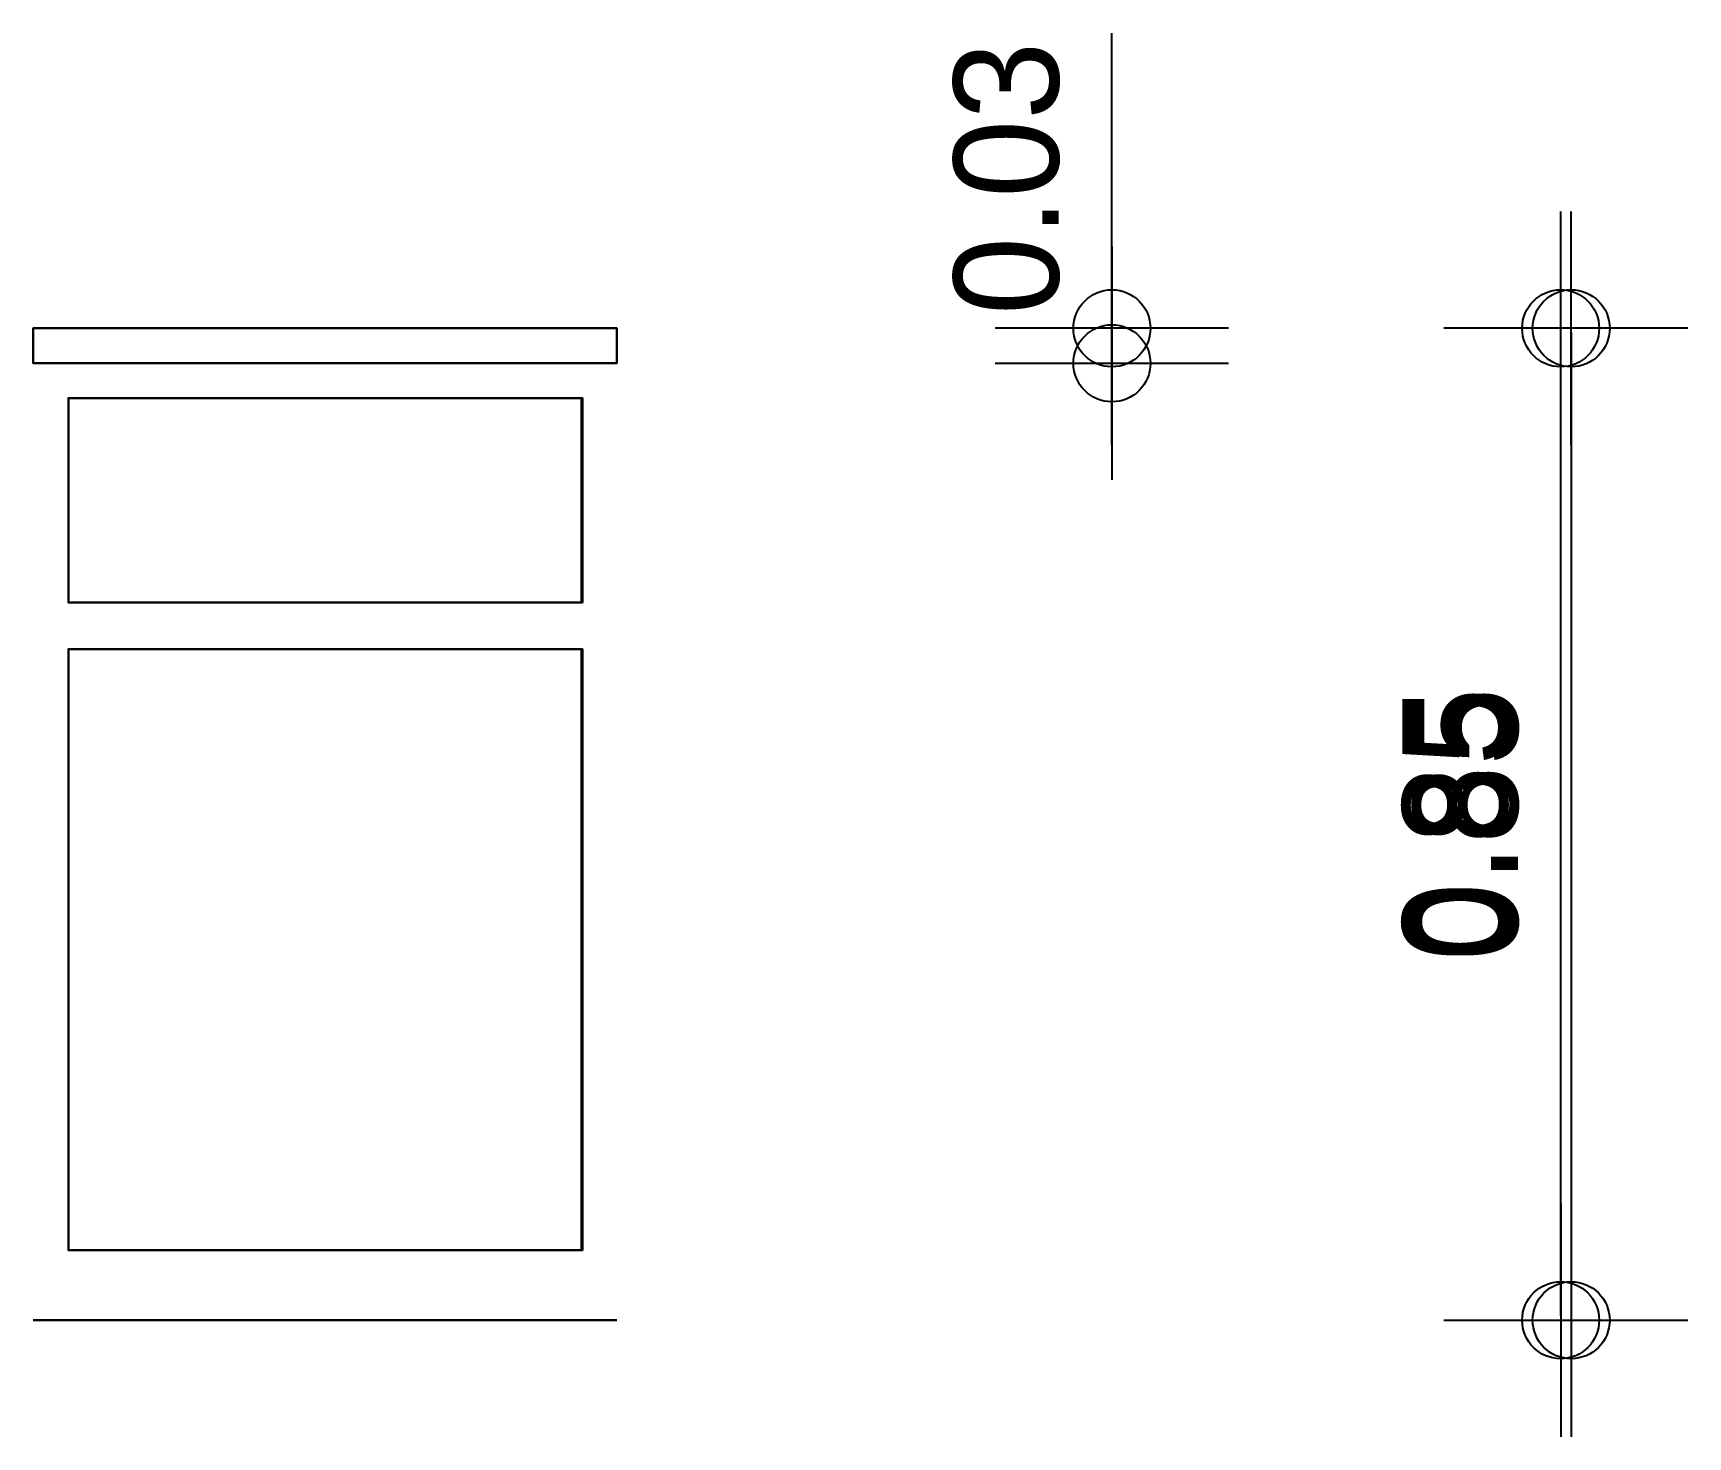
# Model space of a CAD drawing. Header units: metres. Extents: x -12 to 153, y -1 to 62.
# Drawn here: x -0.847 to 0.571, y 60.44 to 61.643 of the extents above; entities that cross this region are included whole.
import ezdxf

# ---------------------------------------------------------------- set-up
doc = ezdxf.new("R2010")
doc.units = ezdxf.units.M
doc.header["$LTSCALE"] = 0.018
for name, color, linetype in [('3DFLOOR', 3, 'Continuous'), ('DIMBLK', 3, 'Continuous'), ('FLOOR', 3, 'Continuous'), ('LAYER-ON', 4, 'Continuous')]:
    doc.layers.add(name, color=color, linetype=linetype)
doc.styles.get("Standard").update_dxf_attribs({"font": 'ugtxt.shx'})
doc.dimstyles.new('CADWDOT', dxfattribs={"dimscale": 0.05, "dimtxt": 1.8, "dimasz": 0.08, "dimexe": 2, "dimexo": 0, "dimgap": 0.09, "dimtad": 0, "dimrnd": 0.001, "dimzin": 0, "dimdsep": 46, "dimtxsty": 'Standard', "dimblk": 'ARTDIM', "dimblk1": 'ARTDIM', "dimblk2": 'ARTDIM', "dimsah": 1, "dimcen": 0.09, "dimdle": 0.05, "dimse1": 1, "dimse2": 1, "dimadec": 0, "dimazin": 0, "dimtfac": 1, "dimtdec": 4, "dimtmove": 0, "dimatfit": 3, "dimldrblk": 'ARTDIM', "dimfxl": 0, "dimtvp": 0.9999, "dimtolj": 1, "dimtzin": 0, "dimarcsym": 0})

# ---------------------------------------------------------------- blocks, each defined once
blk = doc.blocks.new('*U108', base_point=(-3.9402, 57.8957))
at = {"layer": '3DFLOOR', "color": 239}
for p, q in [((-3.9402, 57.8957), (-4.4402, 57.8957)), ((-4.4402, 57.8957), (-4.4402, 57.2957)), ((-3.9402, 57.3132), (-3.9402, 57.8957)), ((-4.4402, 57.2957), (-3.9402, 57.3132))]:
    blk.add_line(p, q, dxfattribs=at)
at = {"layer": 'FLOOR'}
for p, q in [((-3.9402, 57.8957), (-4.4402, 57.8957)), ((-4.4402, 57.8957), (-4.4402, 57.2957)), ((-3.9402, 57.3132), (-3.9402, 57.8957)), ((-4.4402, 57.2957), (-3.9402, 57.3132))]:
    blk.add_line(p, q, dxfattribs=at)
at = {"layer": '3DFLOOR', "color": 239}
mesh = blk.add_polyface(dxfattribs=at)
corners = [(-3.9402, 57.8957, 0.82), (-4.4402, 57.8957, 0.82), (-4.4402, 57.2657, 0.82), (-3.9402, 57.2832, 0.82), (-3.9402, 57.8957, 0.85), (-4.4402, 57.8957, 0.85), (-4.4402, 57.2657, 0.85), (-3.9402, 57.2832, 0.85)]
mesh.append_faces([[corners[k] for k in face] for face in [(0, 1, 2, 3), (0, 4, 5, 1), (1, 5, 6, 2), (2, 6, 7, 3), (3, 7, 4, 0), (4, 5, 6, 7)]], dxfattribs={"color": 225})
mesh = blk.add_polyface(dxfattribs=at)
corners = [(-3.9702, 57.3122, 0.06), (-4.4102, 57.2968, 0.06), (-4.4102, 57.2968, 0.575), (-3.9702, 57.3122, 0.575), (-3.9696, 57.2972, 0.06), (-4.4097, 57.2818, 0.06), (-4.4097, 57.2818, 0.575), (-3.9696, 57.2972, 0.575)]
mesh.append_faces([[corners[k] for k in face] for face in [(0, 1, 5, 4), (1, 5, 6, 2), (2, 6, 7, 3), (3, 7, 4, 0), (4, 5, 6, 7)]], dxfattribs={"color": 235})
mesh = blk.add_polyface(dxfattribs=at)
corners = [(-3.9702, 57.3122, 0.615), (-4.4102, 57.2968, 0.615), (-4.4102, 57.2968, 0.79), (-3.9702, 57.3122, 0.79), (-3.9696, 57.2972, 0.615), (-4.4097, 57.2818, 0.615), (-4.4097, 57.2818, 0.79), (-3.9696, 57.2972, 0.79)]
mesh.append_faces([[corners[k] for k in face] for face in [(0, 1, 5, 4), (1, 5, 6, 2), (2, 6, 7, 3), (3, 7, 4, 0), (4, 5, 6, 7)]], dxfattribs={"color": 235})
blk = doc.blocks.new('ARTDIM')
at = {"layer": 'DIMBLK'}
for p, q in [((0, -24.9975), (0, 24.9975)), ((-24.9975, 0), (24.9975, 0))]:
    blk.add_line(p, q, dxfattribs=at)
blk.add_circle((0, 0), 8.25, dxfattribs=at)
blk = doc.blocks.new('*D109')
at = {"color": 0, "lineweight": -2, "transparency": 16777216}
for p, q in [((0.0775, 61.3903), (0.0775, 61.6433)), ((0.0775, 61.3643), (0.0775, 61.3863))]:
    blk.add_line(p, q, dxfattribs=at)
at = {"layer": 'Defpoints', "color": 0, "transparency": 16777216}
for p in [(-0.3468, 61.3903, 0.8198), (0.0775, 61.3903), (-0.3468, 61.3603, 0.8198)]:
    blk.add_point(p, dxfattribs=at)
at = {"color": 0, "lineweight": -2, "transparency": 16777216, "xscale": 0.004, "yscale": 0.004, "zscale": 0.004}
for p, rotation in [((0.0775, 61.3903), 90), ((0.0775, 61.3603), 270)]:
    blk.add_blockref('ARTDIM', p, dxfattribs=dict(at, rotation=rotation))
at = {"color": 0, "transparency": 16777216, "insert": (-0.0125, 61.5188), "char_height": 0.09, "attachment_point": 5, "rotation": 90}
blk.add_mtext('\\A1;0.03', dxfattribs=at)
blk = doc.blocks.new('*D110')
at = {"color": 0, "lineweight": -2, "transparency": 16777216}
blk.add_line((0.462, 60.5443), (0.462, 61.3863), dxfattribs=at)
at = {"layer": 'Defpoints', "color": 0, "transparency": 16777216}
for p in [(-0.3468, 61.3903, 0.2073), (0.462, 61.3903), (-0.3468, 60.5403, 0.2073)]:
    blk.add_point(p, dxfattribs=at)
at = {"color": 0, "lineweight": -2, "transparency": 16777216, "xscale": 0.004, "yscale": 0.004, "zscale": 0.004}
for p, rotation in [((0.462, 61.3903), 90), ((0.462, 60.5403), 270)]:
    blk.add_blockref('ARTDIM', p, dxfattribs=dict(at, rotation=rotation))
at = {"color": 0, "transparency": 16777216, "insert": (0.372, 60.9653), "char_height": 0.09, "attachment_point": 5, "rotation": 90}
blk.add_mtext('\\A1;0.85', dxfattribs=at)
blk = doc.blocks.new('*D111')
at = {"color": 0, "lineweight": -2, "transparency": 16777216}
blk.add_line((0.471, 61.3863), (0.471, 60.5443), dxfattribs=at)
at = {"layer": 'Defpoints', "color": 0, "transparency": 16777216}
for p in [(-0.3468, 61.3903, 0.2073), (-0.3468, 60.5403, 0.2073), (0.471, 60.5403)]:
    blk.add_point(p, dxfattribs=at)
at = {"color": 0, "lineweight": -2, "transparency": 16777216, "xscale": 0.004, "yscale": 0.004, "zscale": 0.004}
for p, rotation in [((0.471, 61.3903), 90), ((0.471, 60.5403), 270)]:
    blk.add_blockref('ARTDIM', p, dxfattribs=dict(at, rotation=rotation))
at = {"color": 0, "transparency": 16777216, "insert": (0.381, 60.9653), "char_height": 0.09, "attachment_point": 5, "rotation": 90}
blk.add_mtext('\\A1;0.85', dxfattribs=at)

msp = doc.modelspace()

# ---------------------------------------------------------------- block references
at = {"layer": 'LAYER-ON', "extrusion": (0, 1, -2.22045e-16), "rotation": 180}
msp.add_blockref('*U108', (0.3468, 0.2073, 60.5403), dxfattribs=at)

# ---------------------------------------------------------------- dimensions: what is measured, and where the dimension line sits
for base, p1, p2, picture, middle in [((0.0775, 61.3903), (-0.3468, 61.3603, 0.8198), (-0.3468, 61.3903, 0.8198), '*D109', (-0.0125, 61.5188)), ((0.462, 61.3903), (-0.3468, 60.5403, 0.2073), (-0.3468, 61.3903, 0.2073), '*D110', (0.372, 60.9653)), ((0.471, 60.5403), (-0.3468, 61.3903, 0.2073), (-0.3468, 60.5403, 0.2073), '*D111', (0.381, 60.9653))]:
    dim = msp.add_linear_dim(base=base, p1=p1, p2=p2, angle=90, dimstyle='CADWDOT')
    dim.commit()
    dim.dimension.update_dxf_attribs({"geometry": picture, "text_midpoint": middle})

doc.saveas('drawing.dxf')
